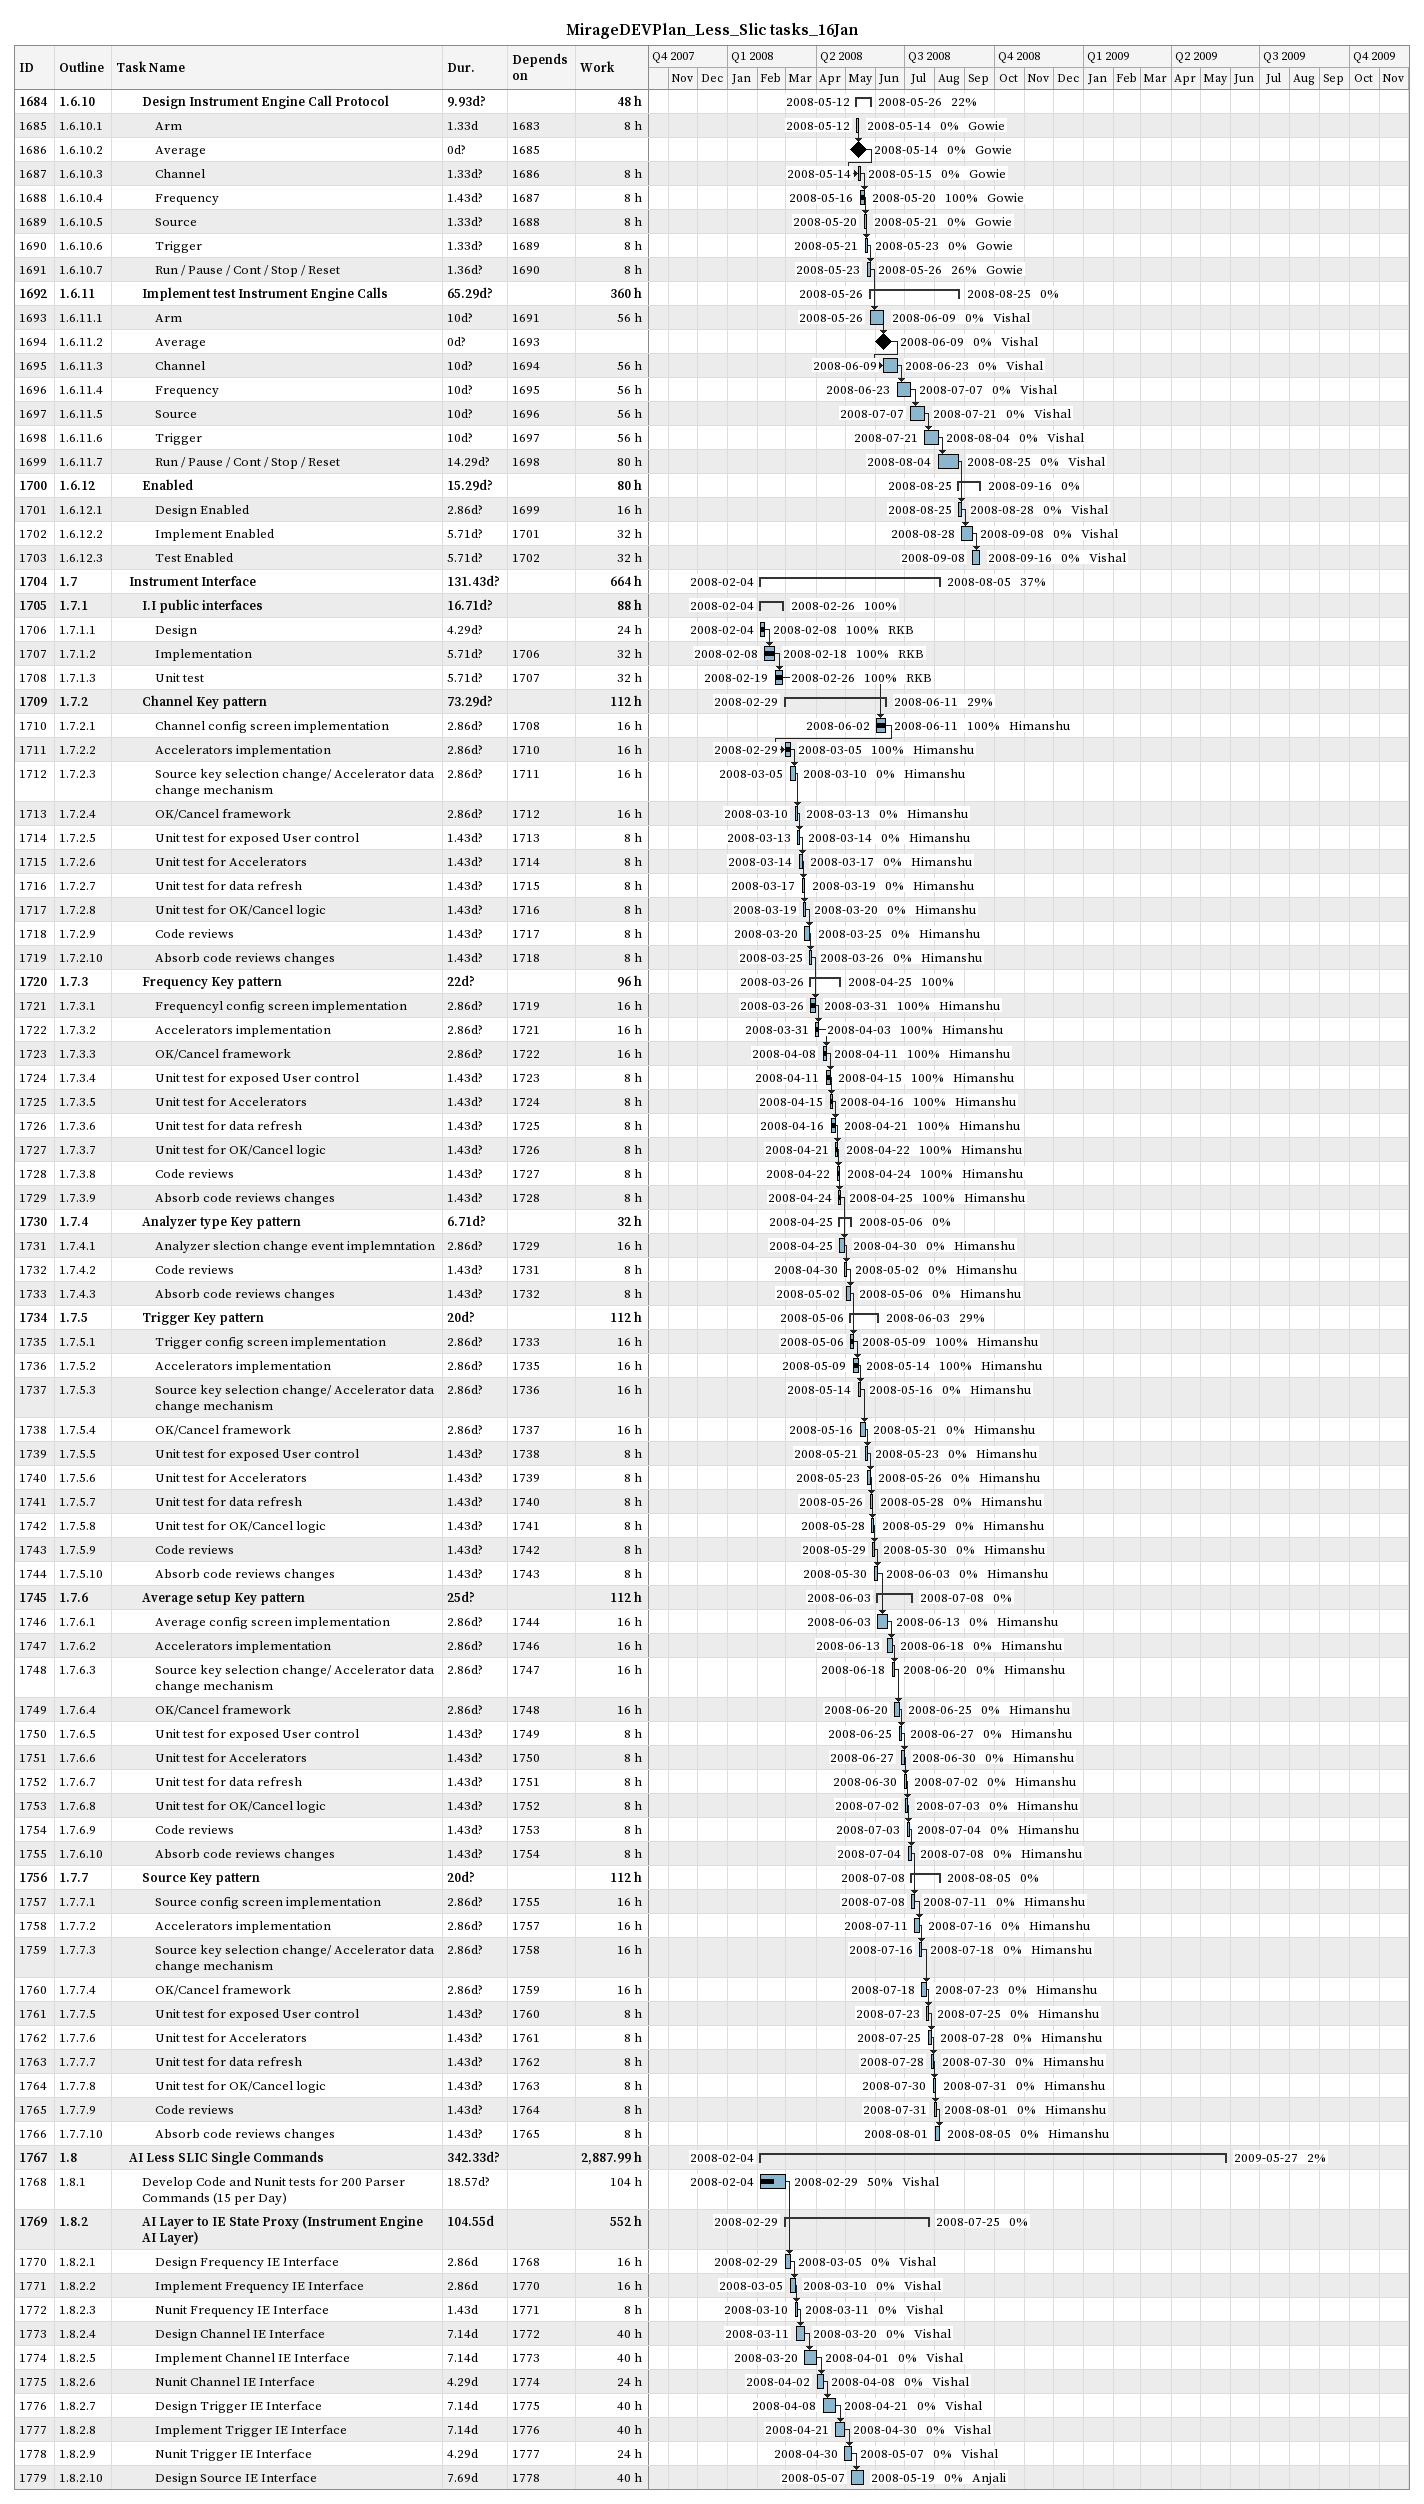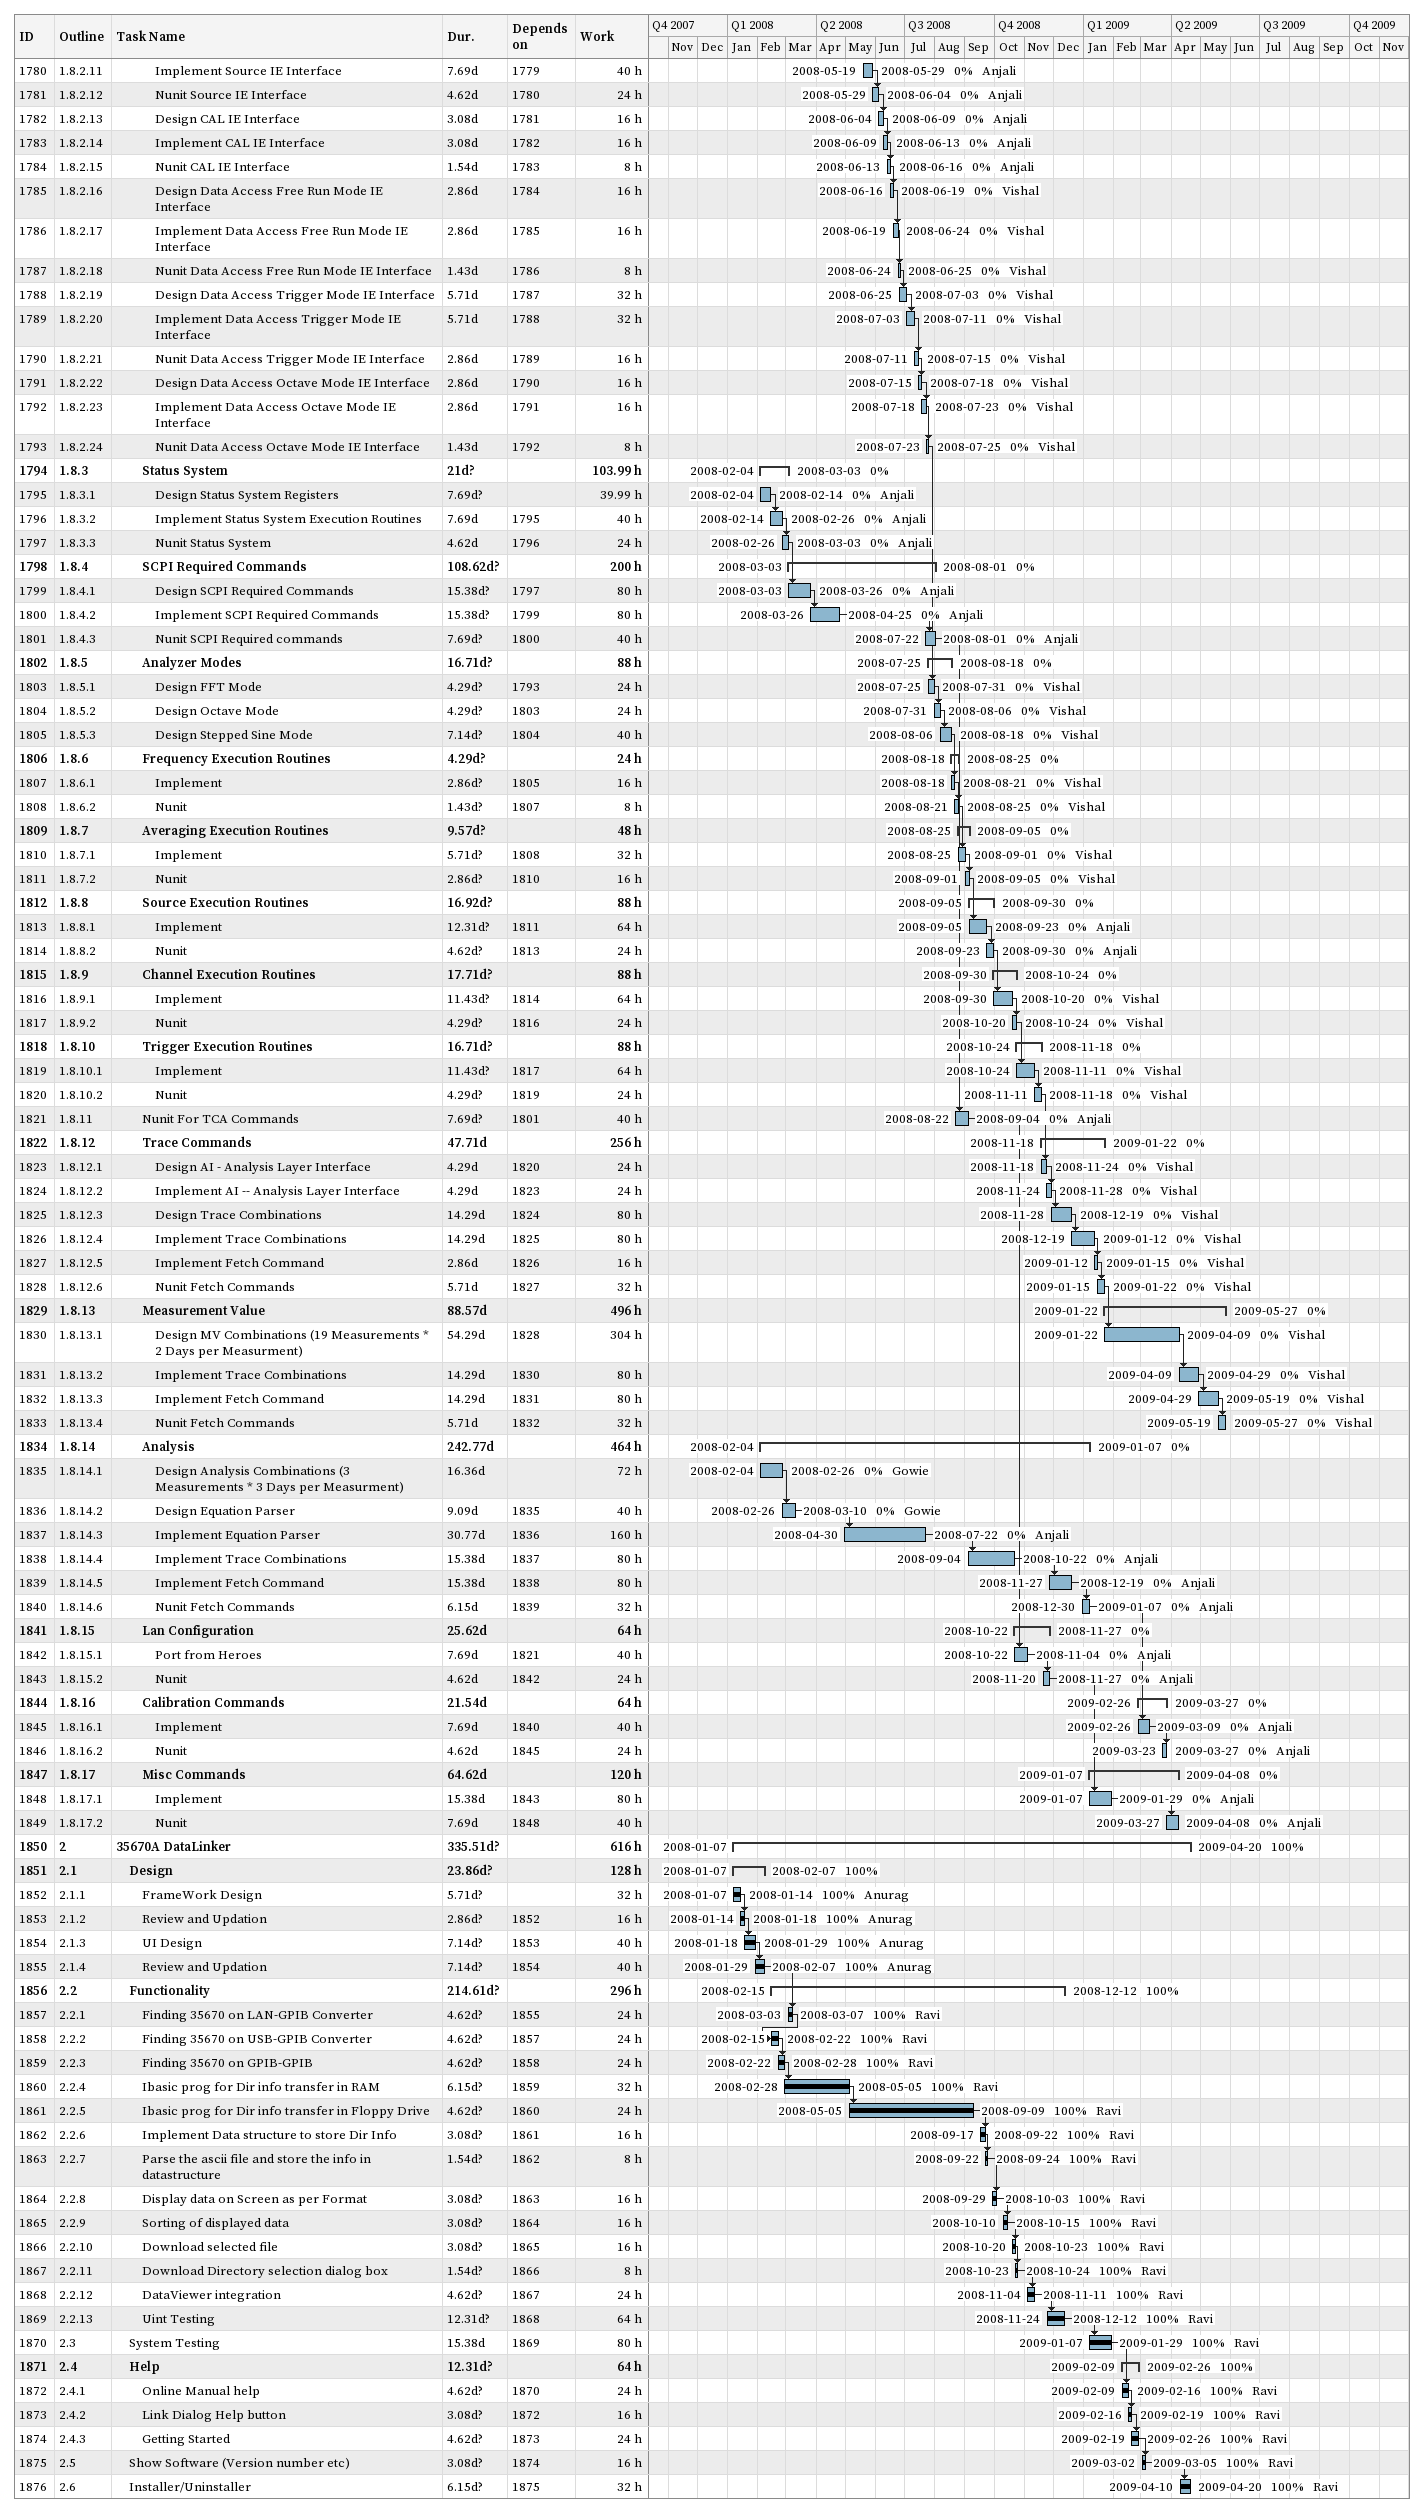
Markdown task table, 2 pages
MirageDEVPlan_Less_Slic tasks_16Jan

| ID | WBS | Task | Duration | Start | Finish | Predecessors | Resources | % complete | Work (h) |
|---|---|---|---|---|---|---|---|---|---|
| 1684 | 1.6.10 | **Design Instrument Engine Call Protocol** | 9.93d? | 2008-05-12 | 2008-05-26 |  |  | 22 | 48 |
| 1685 | 1.6.10.1 | Arm | 1.33d | 2008-05-12 | 2008-05-14 | 1683 | Gowie | 0 | 8 |
| 1686 | 1.6.10.2 | Average | 0d? | 2008-05-14 | 2008-05-14 | 1685 | Gowie | 0 |  |
| 1687 | 1.6.10.3 | Channel | 1.33d? | 2008-05-14 | 2008-05-15 | 1686 | Gowie | 0 | 8 |
| 1688 | 1.6.10.4 | Frequency | 1.43d? | 2008-05-16 | 2008-05-20 | 1687 | Gowie | 100 | 8 |
| 1689 | 1.6.10.5 | Source | 1.33d? | 2008-05-20 | 2008-05-21 | 1688 | Gowie | 0 | 8 |
| 1690 | 1.6.10.6 | Trigger | 1.33d? | 2008-05-21 | 2008-05-23 | 1689 | Gowie | 0 | 8 |
| 1691 | 1.6.10.7 | Run / Pause / Cont / Stop / Reset | 1.36d? | 2008-05-23 | 2008-05-26 | 1690 | Gowie | 26 | 8 |
| 1692 | 1.6.11 | **Implement test Instrument Engine Calls** | 65.29d? | 2008-05-26 | 2008-08-25 |  |  | 0 | 360 |
| 1693 | 1.6.11.1 | Arm | 10d? | 2008-05-26 | 2008-06-09 | 1691 | Vishal | 0 | 56 |
| 1694 | 1.6.11.2 | Average | 0d? | 2008-06-09 | 2008-06-09 | 1693 | Vishal | 0 |  |
| 1695 | 1.6.11.3 | Channel | 10d? | 2008-06-09 | 2008-06-23 | 1694 | Vishal | 0 | 56 |
| 1696 | 1.6.11.4 | Frequency | 10d? | 2008-06-23 | 2008-07-07 | 1695 | Vishal | 0 | 56 |
| 1697 | 1.6.11.5 | Source | 10d? | 2008-07-07 | 2008-07-21 | 1696 | Vishal | 0 | 56 |
| 1698 | 1.6.11.6 | Trigger | 10d? | 2008-07-21 | 2008-08-04 | 1697 | Vishal | 0 | 56 |
| 1699 | 1.6.11.7 | Run / Pause / Cont / Stop / Reset | 14.29d? | 2008-08-04 | 2008-08-25 | 1698 | Vishal | 0 | 80 |
| 1700 | 1.6.12 | **Enabled** | 15.29d? | 2008-08-25 | 2008-09-16 |  |  | 0 | 80 |
| 1701 | 1.6.12.1 | Design Enabled | 2.86d? | 2008-08-25 | 2008-08-28 | 1699 | Vishal | 0 | 16 |
| 1702 | 1.6.12.2 | Implement Enabled | 5.71d? | 2008-08-28 | 2008-09-08 | 1701 | Vishal | 0 | 32 |
| 1703 | 1.6.12.3 | Test Enabled | 5.71d? | 2008-09-08 | 2008-09-16 | 1702 | Vishal | 0 | 32 |
| 1704 | 1.7 | **Instrument Interface** | 131.43d? | 2008-02-04 | 2008-08-05 |  |  | 37 | 664 |
| 1705 | 1.7.1 | **I.I public interfaces** | 16.71d? | 2008-02-04 | 2008-02-26 |  |  | 100 | 88 |
| 1706 | 1.7.1.1 | Design | 4.29d? | 2008-02-04 | 2008-02-08 |  | RKB | 100 | 24 |
| 1707 | 1.7.1.2 | Implementation | 5.71d? | 2008-02-08 | 2008-02-18 | 1706 | RKB | 100 | 32 |
| 1708 | 1.7.1.3 | Unit test | 5.71d? | 2008-02-19 | 2008-02-26 | 1707 | RKB | 100 | 32 |
| 1709 | 1.7.2 | **Channel Key pattern** | 73.29d? | 2008-02-29 | 2008-06-11 |  |  | 29 | 112 |
| 1710 | 1.7.2.1 | Channel config screen implementation | 2.86d? | 2008-06-02 | 2008-06-11 | 1708 | Himanshu | 100 | 16 |
| 1711 | 1.7.2.2 | Accelerators implementation | 2.86d? | 2008-02-29 | 2008-03-05 | 1710 | Himanshu | 100 | 16 |
| 1712 | 1.7.2.3 | Source key selection change/ Accelerator data change mechanism | 2.86d? | 2008-03-05 | 2008-03-10 | 1711 | Himanshu | 0 | 16 |
| 1713 | 1.7.2.4 | OK/Cancel framework | 2.86d? | 2008-03-10 | 2008-03-13 | 1712 | Himanshu | 0 | 16 |
| 1714 | 1.7.2.5 | Unit test for exposed User control | 1.43d? | 2008-03-13 | 2008-03-14 | 1713 | Himanshu | 0 | 8 |
| 1715 | 1.7.2.6 | Unit test for Accelerators | 1.43d? | 2008-03-14 | 2008-03-17 | 1714 | Himanshu | 0 | 8 |
| 1716 | 1.7.2.7 | Unit test for data refresh | 1.43d? | 2008-03-17 | 2008-03-19 | 1715 | Himanshu | 0 | 8 |
| 1717 | 1.7.2.8 | Unit test for OK/Cancel logic | 1.43d? | 2008-03-19 | 2008-03-20 | 1716 | Himanshu | 0 | 8 |
| 1718 | 1.7.2.9 | Code reviews | 1.43d? | 2008-03-20 | 2008-03-25 | 1717 | Himanshu | 0 | 8 |
| 1719 | 1.7.2.10 | Absorb code reviews changes | 1.43d? | 2008-03-25 | 2008-03-26 | 1718 | Himanshu | 0 | 8 |
| 1720 | 1.7.3 | **Frequency Key pattern** | 22d? | 2008-03-26 | 2008-04-25 |  |  | 100 | 96 |
| 1721 | 1.7.3.1 | Frequencyl config screen implementation | 2.86d? | 2008-03-26 | 2008-03-31 | 1719 | Himanshu | 100 | 16 |
| 1722 | 1.7.3.2 | Accelerators implementation | 2.86d? | 2008-03-31 | 2008-04-03 | 1721 | Himanshu | 100 | 16 |
| 1723 | 1.7.3.3 | OK/Cancel framework | 2.86d? | 2008-04-08 | 2008-04-11 | 1722 | Himanshu | 100 | 16 |
| 1724 | 1.7.3.4 | Unit test for exposed User control | 1.43d? | 2008-04-11 | 2008-04-15 | 1723 | Himanshu | 100 | 8 |
| 1725 | 1.7.3.5 | Unit test for Accelerators | 1.43d? | 2008-04-15 | 2008-04-16 | 1724 | Himanshu | 100 | 8 |
| 1726 | 1.7.3.6 | Unit test for data refresh | 1.43d? | 2008-04-16 | 2008-04-21 | 1725 | Himanshu | 100 | 8 |
| 1727 | 1.7.3.7 | Unit test for OK/Cancel logic | 1.43d? | 2008-04-21 | 2008-04-22 | 1726 | Himanshu | 100 | 8 |
| 1728 | 1.7.3.8 | Code reviews | 1.43d? | 2008-04-22 | 2008-04-24 | 1727 | Himanshu | 100 | 8 |
| 1729 | 1.7.3.9 | Absorb code reviews changes | 1.43d? | 2008-04-24 | 2008-04-25 | 1728 | Himanshu | 100 | 8 |
| 1730 | 1.7.4 | **Analyzer type Key pattern** | 6.71d? | 2008-04-25 | 2008-05-06 |  |  | 0 | 32 |
| 1731 | 1.7.4.1 | Analyzer slection change event implemntation | 2.86d? | 2008-04-25 | 2008-04-30 | 1729 | Himanshu | 0 | 16 |
| 1732 | 1.7.4.2 | Code reviews | 1.43d? | 2008-04-30 | 2008-05-02 | 1731 | Himanshu | 0 | 8 |
| 1733 | 1.7.4.3 | Absorb code reviews changes | 1.43d? | 2008-05-02 | 2008-05-06 | 1732 | Himanshu | 0 | 8 |
| 1734 | 1.7.5 | **Trigger Key pattern** | 20d? | 2008-05-06 | 2008-06-03 |  |  | 29 | 112 |
| 1735 | 1.7.5.1 | Trigger config screen implementation | 2.86d? | 2008-05-06 | 2008-05-09 | 1733 | Himanshu | 100 | 16 |
| 1736 | 1.7.5.2 | Accelerators implementation | 2.86d? | 2008-05-09 | 2008-05-14 | 1735 | Himanshu | 100 | 16 |
| 1737 | 1.7.5.3 | Source key selection change/ Accelerator data change mechanism | 2.86d? | 2008-05-14 | 2008-05-16 | 1736 | Himanshu | 0 | 16 |
| 1738 | 1.7.5.4 | OK/Cancel framework | 2.86d? | 2008-05-16 | 2008-05-21 | 1737 | Himanshu | 0 | 16 |
| 1739 | 1.7.5.5 | Unit test for exposed User control | 1.43d? | 2008-05-21 | 2008-05-23 | 1738 | Himanshu | 0 | 8 |
| 1740 | 1.7.5.6 | Unit test for Accelerators | 1.43d? | 2008-05-23 | 2008-05-26 | 1739 | Himanshu | 0 | 8 |
| 1741 | 1.7.5.7 | Unit test for data refresh | 1.43d? | 2008-05-26 | 2008-05-28 | 1740 | Himanshu | 0 | 8 |
| 1742 | 1.7.5.8 | Unit test for OK/Cancel logic | 1.43d? | 2008-05-28 | 2008-05-29 | 1741 | Himanshu | 0 | 8 |
| 1743 | 1.7.5.9 | Code reviews | 1.43d? | 2008-05-29 | 2008-05-30 | 1742 | Himanshu | 0 | 8 |
| 1744 | 1.7.5.10 | Absorb code reviews changes | 1.43d? | 2008-05-30 | 2008-06-03 | 1743 | Himanshu | 0 | 8 |
| 1745 | 1.7.6 | **Average setup Key pattern** | 25d? | 2008-06-03 | 2008-07-08 |  |  | 0 | 112 |
| 1746 | 1.7.6.1 | Average config screen implementation | 2.86d? | 2008-06-03 | 2008-06-13 | 1744 | Himanshu | 0 | 16 |
| 1747 | 1.7.6.2 | Accelerators implementation | 2.86d? | 2008-06-13 | 2008-06-18 | 1746 | Himanshu | 0 | 16 |
| 1748 | 1.7.6.3 | Source key selection change/ Accelerator data change mechanism | 2.86d? | 2008-06-18 | 2008-06-20 | 1747 | Himanshu | 0 | 16 |
| 1749 | 1.7.6.4 | OK/Cancel framework | 2.86d? | 2008-06-20 | 2008-06-25 | 1748 | Himanshu | 0 | 16 |
| 1750 | 1.7.6.5 | Unit test for exposed User control | 1.43d? | 2008-06-25 | 2008-06-27 | 1749 | Himanshu | 0 | 8 |
| 1751 | 1.7.6.6 | Unit test for Accelerators | 1.43d? | 2008-06-27 | 2008-06-30 | 1750 | Himanshu | 0 | 8 |
| 1752 | 1.7.6.7 | Unit test for data refresh | 1.43d? | 2008-06-30 | 2008-07-02 | 1751 | Himanshu | 0 | 8 |
| 1753 | 1.7.6.8 | Unit test for OK/Cancel logic | 1.43d? | 2008-07-02 | 2008-07-03 | 1752 | Himanshu | 0 | 8 |
| 1754 | 1.7.6.9 | Code reviews | 1.43d? | 2008-07-03 | 2008-07-04 | 1753 | Himanshu | 0 | 8 |
| 1755 | 1.7.6.10 | Absorb code reviews changes | 1.43d? | 2008-07-04 | 2008-07-08 | 1754 | Himanshu | 0 | 8 |
| 1756 | 1.7.7 | **Source Key pattern** | 20d? | 2008-07-08 | 2008-08-05 |  |  | 0 | 112 |
| 1757 | 1.7.7.1 | Source config screen implementation | 2.86d? | 2008-07-08 | 2008-07-11 | 1755 | Himanshu | 0 | 16 |
| 1758 | 1.7.7.2 | Accelerators implementation | 2.86d? | 2008-07-11 | 2008-07-16 | 1757 | Himanshu | 0 | 16 |
| 1759 | 1.7.7.3 | Source key selection change/ Accelerator data change mechanism | 2.86d? | 2008-07-16 | 2008-07-18 | 1758 | Himanshu | 0 | 16 |
| 1760 | 1.7.7.4 | OK/Cancel framework | 2.86d? | 2008-07-18 | 2008-07-23 | 1759 | Himanshu | 0 | 16 |
| 1761 | 1.7.7.5 | Unit test for exposed User control | 1.43d? | 2008-07-23 | 2008-07-25 | 1760 | Himanshu | 0 | 8 |
| 1762 | 1.7.7.6 | Unit test for Accelerators | 1.43d? | 2008-07-25 | 2008-07-28 | 1761 | Himanshu | 0 | 8 |
| 1763 | 1.7.7.7 | Unit test for data refresh | 1.43d? | 2008-07-28 | 2008-07-30 | 1762 | Himanshu | 0 | 8 |
| 1764 | 1.7.7.8 | Unit test for OK/Cancel logic | 1.43d? | 2008-07-30 | 2008-07-31 | 1763 | Himanshu | 0 | 8 |
| 1765 | 1.7.7.9 | Code reviews | 1.43d? | 2008-07-31 | 2008-08-01 | 1764 | Himanshu | 0 | 8 |
| 1766 | 1.7.7.10 | Absorb code reviews changes | 1.43d? | 2008-08-01 | 2008-08-05 | 1765 | Himanshu | 0 | 8 |
| 1767 | 1.8 | **AI Less SLIC Single Commands** | 342.33d? | 2008-02-04 | 2009-05-27 |  |  | 2 | 2887.99 |
| 1768 | 1.8.1 | Develop Code and Nunit tests for 200 Parser Commands (15 per Day) | 18.57d? | 2008-02-04 | 2008-02-29 |  | Vishal | 50 | 104 |
| 1769 | 1.8.2 | **AI Layer to IE State Proxy (Instrument Engine AI Layer)** | 104.55d | 2008-02-29 | 2008-07-25 |  |  | 0 | 552 |
| 1770 | 1.8.2.1 | Design Frequency IE Interface | 2.86d | 2008-02-29 | 2008-03-05 | 1768 | Vishal | 0 | 16 |
| 1771 | 1.8.2.2 | Implement Frequency IE Interface | 2.86d | 2008-03-05 | 2008-03-10 | 1770 | Vishal | 0 | 16 |
| 1772 | 1.8.2.3 | Nunit Frequency IE Interface | 1.43d | 2008-03-10 | 2008-03-11 | 1771 | Vishal | 0 | 8 |
| 1773 | 1.8.2.4 | Design Channel IE Interface | 7.14d | 2008-03-11 | 2008-03-20 | 1772 | Vishal | 0 | 40 |
| 1774 | 1.8.2.5 | Implement Channel IE Interface | 7.14d | 2008-03-20 | 2008-04-01 | 1773 | Vishal | 0 | 40 |
| 1775 | 1.8.2.6 | Nunit Channel IE Interface | 4.29d | 2008-04-02 | 2008-04-08 | 1774 | Vishal | 0 | 24 |
| 1776 | 1.8.2.7 | Design Trigger IE Interface | 7.14d | 2008-04-08 | 2008-04-21 | 1775 | Vishal | 0 | 40 |
| 1777 | 1.8.2.8 | Implement Trigger IE Interface | 7.14d | 2008-04-21 | 2008-04-30 | 1776 | Vishal | 0 | 40 |
| 1778 | 1.8.2.9 | Nunit Trigger IE Interface | 4.29d | 2008-04-30 | 2008-05-07 | 1777 | Vishal | 0 | 24 |
| 1779 | 1.8.2.10 | Design Source IE Interface | 7.69d | 2008-05-07 | 2008-05-19 | 1778 | Anjali | 0 | 40 |
| 1780 | 1.8.2.11 | Implement Source IE Interface | 7.69d | 2008-05-19 | 2008-05-29 | 1779 | Anjali | 0 | 40 |
| 1781 | 1.8.2.12 | Nunit Source IE Interface | 4.62d | 2008-05-29 | 2008-06-04 | 1780 | Anjali | 0 | 24 |
| 1782 | 1.8.2.13 | Design CAL IE Interface | 3.08d | 2008-06-04 | 2008-06-09 | 1781 | Anjali | 0 | 16 |
| 1783 | 1.8.2.14 | Implement CAL IE Interface | 3.08d | 2008-06-09 | 2008-06-13 | 1782 | Anjali | 0 | 16 |
| 1784 | 1.8.2.15 | Nunit CAL IE Interface | 1.54d | 2008-06-13 | 2008-06-16 | 1783 | Anjali | 0 | 8 |
| 1785 | 1.8.2.16 | Design Data Access Free Run Mode IE Interface | 2.86d | 2008-06-16 | 2008-06-19 | 1784 | Vishal | 0 | 16 |
| 1786 | 1.8.2.17 | Implement Data Access Free Run Mode IE Interface | 2.86d | 2008-06-19 | 2008-06-24 | 1785 | Vishal | 0 | 16 |
| 1787 | 1.8.2.18 | Nunit Data Access Free Run Mode IE Interface | 1.43d | 2008-06-24 | 2008-06-25 | 1786 | Vishal | 0 | 8 |
| 1788 | 1.8.2.19 | Design Data Access Trigger Mode IE Interface | 5.71d | 2008-06-25 | 2008-07-03 | 1787 | Vishal | 0 | 32 |
| 1789 | 1.8.2.20 | Implement Data Access Trigger Mode IE Interface | 5.71d | 2008-07-03 | 2008-07-11 | 1788 | Vishal | 0 | 32 |
| 1790 | 1.8.2.21 | Nunit Data Access Trigger Mode IE Interface | 2.86d | 2008-07-11 | 2008-07-15 | 1789 | Vishal | 0 | 16 |
| 1791 | 1.8.2.22 | Design Data Access Octave Mode IE Interface | 2.86d | 2008-07-15 | 2008-07-18 | 1790 | Vishal | 0 | 16 |
| 1792 | 1.8.2.23 | Implement Data Access Octave Mode IE Interface | 2.86d | 2008-07-18 | 2008-07-23 | 1791 | Vishal | 0 | 16 |
| 1793 | 1.8.2.24 | Nunit Data Access Octave Mode IE Interface | 1.43d | 2008-07-23 | 2008-07-25 | 1792 | Vishal | 0 | 8 |
| 1794 | 1.8.3 | **Status System** | 21d? | 2008-02-04 | 2008-03-03 |  |  | 0 | 103.99 |
| 1795 | 1.8.3.1 | Design Status System Registers | 7.69d? | 2008-02-04 | 2008-02-14 |  | Anjali | 0 | 39.99 |
| 1796 | 1.8.3.2 | Implement Status System Execution Routines | 7.69d | 2008-02-14 | 2008-02-26 | 1795 | Anjali | 0 | 40 |
| 1797 | 1.8.3.3 | Nunit Status System | 4.62d | 2008-02-26 | 2008-03-03 | 1796 | Anjali | 0 | 24 |
| 1798 | 1.8.4 | **SCPI Required Commands** | 108.62d? | 2008-03-03 | 2008-08-01 |  |  | 0 | 200 |
| 1799 | 1.8.4.1 | Design SCPI Required Commands | 15.38d? | 2008-03-03 | 2008-03-26 | 1797 | Anjali | 0 | 80 |
| 1800 | 1.8.4.2 | Implement SCPI Required Commands | 15.38d? | 2008-03-26 | 2008-04-25 | 1799 | Anjali | 0 | 80 |
| 1801 | 1.8.4.3 | Nunit SCPI Required commands | 7.69d? | 2008-07-22 | 2008-08-01 | 1800 | Anjali | 0 | 40 |
| 1802 | 1.8.5 | **Analyzer Modes** | 16.71d? | 2008-07-25 | 2008-08-18 |  |  | 0 | 88 |
| 1803 | 1.8.5.1 | Design FFT Mode | 4.29d? | 2008-07-25 | 2008-07-31 | 1793 | Vishal | 0 | 24 |
| 1804 | 1.8.5.2 | Design Octave Mode | 4.29d? | 2008-07-31 | 2008-08-06 | 1803 | Vishal | 0 | 24 |
| 1805 | 1.8.5.3 | Design Stepped Sine Mode | 7.14d? | 2008-08-06 | 2008-08-18 | 1804 | Vishal | 0 | 40 |
| 1806 | 1.8.6 | **Frequency Execution Routines** | 4.29d? | 2008-08-18 | 2008-08-25 |  |  | 0 | 24 |
| 1807 | 1.8.6.1 | Implement | 2.86d? | 2008-08-18 | 2008-08-21 | 1805 | Vishal | 0 | 16 |
| 1808 | 1.8.6.2 | Nunit | 1.43d? | 2008-08-21 | 2008-08-25 | 1807 | Vishal | 0 | 8 |
| 1809 | 1.8.7 | **Averaging Execution Routines** | 9.57d? | 2008-08-25 | 2008-09-05 |  |  | 0 | 48 |
| 1810 | 1.8.7.1 | Implement | 5.71d? | 2008-08-25 | 2008-09-01 | 1808 | Vishal | 0 | 32 |
| 1811 | 1.8.7.2 | Nunit | 2.86d? | 2008-09-01 | 2008-09-05 | 1810 | Vishal | 0 | 16 |
| 1812 | 1.8.8 | **Source Execution Routines** | 16.92d? | 2008-09-05 | 2008-09-30 |  |  | 0 | 88 |
| 1813 | 1.8.8.1 | Implement | 12.31d? | 2008-09-05 | 2008-09-23 | 1811 | Anjali | 0 | 64 |
| 1814 | 1.8.8.2 | Nunit | 4.62d? | 2008-09-23 | 2008-09-30 | 1813 | Anjali | 0 | 24 |
| 1815 | 1.8.9 | **Channel Execution Routines** | 17.71d? | 2008-09-30 | 2008-10-24 |  |  | 0 | 88 |
| 1816 | 1.8.9.1 | Implement | 11.43d? | 2008-09-30 | 2008-10-20 | 1814 | Vishal | 0 | 64 |
| 1817 | 1.8.9.2 | Nunit | 4.29d? | 2008-10-20 | 2008-10-24 | 1816 | Vishal | 0 | 24 |
| 1818 | 1.8.10 | **Trigger Execution Routines** | 16.71d? | 2008-10-24 | 2008-11-18 |  |  | 0 | 88 |
| 1819 | 1.8.10.1 | Implement | 11.43d? | 2008-10-24 | 2008-11-11 | 1817 | Vishal | 0 | 64 |
| 1820 | 1.8.10.2 | Nunit | 4.29d? | 2008-11-11 | 2008-11-18 | 1819 | Vishal | 0 | 24 |
| 1821 | 1.8.11 | Nunit For TCA Commands | 7.69d? | 2008-08-22 | 2008-09-04 | 1801 | Anjali | 0 | 40 |
| 1822 | 1.8.12 | **Trace Commands** | 47.71d | 2008-11-18 | 2009-01-22 |  |  | 0 | 256 |
| 1823 | 1.8.12.1 | Design AI - Analysis Layer Interface | 4.29d | 2008-11-18 | 2008-11-24 | 1820 | Vishal | 0 | 24 |
| 1824 | 1.8.12.2 | Implement AI -- Analysis Layer Interface | 4.29d | 2008-11-24 | 2008-11-28 | 1823 | Vishal | 0 | 24 |
| 1825 | 1.8.12.3 | Design Trace Combinations | 14.29d | 2008-11-28 | 2008-12-19 | 1824 | Vishal | 0 | 80 |
| 1826 | 1.8.12.4 | Implement Trace Combinations | 14.29d | 2008-12-19 | 2009-01-12 | 1825 | Vishal | 0 | 80 |
| 1827 | 1.8.12.5 | Implement Fetch Command | 2.86d | 2009-01-12 | 2009-01-15 | 1826 | Vishal | 0 | 16 |
| 1828 | 1.8.12.6 | Nunit Fetch Commands | 5.71d | 2009-01-15 | 2009-01-22 | 1827 | Vishal | 0 | 32 |
| 1829 | 1.8.13 | **Measurement Value** | 88.57d | 2009-01-22 | 2009-05-27 |  |  | 0 | 496 |
| 1830 | 1.8.13.1 | Design MV Combinations (19 Measurements * 2 Days per Measurment) | 54.29d | 2009-01-22 | 2009-04-09 | 1828 | Vishal | 0 | 304 |
| 1831 | 1.8.13.2 | Implement Trace Combinations | 14.29d | 2009-04-09 | 2009-04-29 | 1830 | Vishal | 0 | 80 |
| 1832 | 1.8.13.3 | Implement Fetch Command | 14.29d | 2009-04-29 | 2009-05-19 | 1831 | Vishal | 0 | 80 |
| 1833 | 1.8.13.4 | Nunit Fetch Commands | 5.71d | 2009-05-19 | 2009-05-27 | 1832 | Vishal | 0 | 32 |
| 1834 | 1.8.14 | **Analysis** | 242.77d | 2008-02-04 | 2009-01-07 |  |  | 0 | 464 |
| 1835 | 1.8.14.1 | Design Analysis Combinations (3 Measurements * 3 Days per Measurment) | 16.36d | 2008-02-04 | 2008-02-26 |  | Gowie | 0 | 72 |
| 1836 | 1.8.14.2 | Design Equation Parser | 9.09d | 2008-02-26 | 2008-03-10 | 1835 | Gowie | 0 | 40 |
| 1837 | 1.8.14.3 | Implement Equation Parser | 30.77d | 2008-04-30 | 2008-07-22 | 1836 | Anjali | 0 | 160 |
| 1838 | 1.8.14.4 | Implement Trace Combinations | 15.38d | 2008-09-04 | 2008-10-22 | 1837 | Anjali | 0 | 80 |
| 1839 | 1.8.14.5 | Implement Fetch Command | 15.38d | 2008-11-27 | 2008-12-19 | 1838 | Anjali | 0 | 80 |
| 1840 | 1.8.14.6 | Nunit Fetch Commands | 6.15d | 2008-12-30 | 2009-01-07 | 1839 | Anjali | 0 | 32 |
| 1841 | 1.8.15 | **Lan Configuration** | 25.62d | 2008-10-22 | 2008-11-27 |  |  | 0 | 64 |
| 1842 | 1.8.15.1 | Port from Heroes | 7.69d | 2008-10-22 | 2008-11-04 | 1821 | Anjali | 0 | 40 |
| 1843 | 1.8.15.2 | Nunit | 4.62d | 2008-11-20 | 2008-11-27 | 1842 | Anjali | 0 | 24 |
| 1844 | 1.8.16 | **Calibration Commands** | 21.54d | 2009-02-26 | 2009-03-27 |  |  | 0 | 64 |
| 1845 | 1.8.16.1 | Implement | 7.69d | 2009-02-26 | 2009-03-09 | 1840 | Anjali | 0 | 40 |
| 1846 | 1.8.16.2 | Nunit | 4.62d | 2009-03-23 | 2009-03-27 | 1845 | Anjali | 0 | 24 |
| 1847 | 1.8.17 | **Misc Commands** | 64.62d | 2009-01-07 | 2009-04-08 |  |  | 0 | 120 |
| 1848 | 1.8.17.1 | Implement | 15.38d | 2009-01-07 | 2009-01-29 | 1843 | Anjali | 0 | 80 |
| 1849 | 1.8.17.2 | Nunit | 7.69d | 2009-03-27 | 2009-04-08 | 1848 | Anjali | 0 | 40 |
| 1850 | 2 | **35670A DataLinker** | 335.51d? | 2008-01-07 | 2009-04-20 |  |  | 100 | 616 |
| 1851 | 2.1 | **Design** | 23.86d? | 2008-01-07 | 2008-02-07 |  |  | 100 | 128 |
| 1852 | 2.1.1 | FrameWork Design | 5.71d? | 2008-01-07 | 2008-01-14 |  | Anurag | 100 | 32 |
| 1853 | 2.1.2 | Review and Updation | 2.86d? | 2008-01-14 | 2008-01-18 | 1852 | Anurag | 100 | 16 |
| 1854 | 2.1.3 | UI Design | 7.14d? | 2008-01-18 | 2008-01-29 | 1853 | Anurag | 100 | 40 |
| 1855 | 2.1.4 | Review and Updation | 7.14d? | 2008-01-29 | 2008-02-07 | 1854 | Anurag | 100 | 40 |
| 1856 | 2.2 | **Functionality** | 214.61d? | 2008-02-15 | 2008-12-12 |  |  | 100 | 296 |
| 1857 | 2.2.1 | Finding 35670 on LAN-GPIB Converter | 4.62d? | 2008-03-03 | 2008-03-07 | 1855 | Ravi | 100 | 24 |
| 1858 | 2.2.2 | Finding 35670 on USB-GPIB Converter | 4.62d? | 2008-02-15 | 2008-02-22 | 1857 | Ravi | 100 | 24 |
| 1859 | 2.2.3 | Finding 35670 on GPIB-GPIB | 4.62d? | 2008-02-22 | 2008-02-28 | 1858 | Ravi | 100 | 24 |
| 1860 | 2.2.4 | Ibasic prog for Dir info transfer in RAM | 6.15d? | 2008-02-28 | 2008-05-05 | 1859 | Ravi | 100 | 32 |
| 1861 | 2.2.5 | Ibasic prog for Dir info transfer in Floppy Drive | 4.62d? | 2008-05-05 | 2008-09-09 | 1860 | Ravi | 100 | 24 |
| 1862 | 2.2.6 | Implement Data structure to store Dir Info | 3.08d? | 2008-09-17 | 2008-09-22 | 1861 | Ravi | 100 | 16 |
| 1863 | 2.2.7 | Parse the ascii file and store the info in datastructure | 1.54d? | 2008-09-22 | 2008-09-24 | 1862 | Ravi | 100 | 8 |
| 1864 | 2.2.8 | Display data on Screen as per Format | 3.08d? | 2008-09-29 | 2008-10-03 | 1863 | Ravi | 100 | 16 |
| 1865 | 2.2.9 | Sorting of displayed data | 3.08d? | 2008-10-10 | 2008-10-15 | 1864 | Ravi | 100 | 16 |
| 1866 | 2.2.10 | Download selected file | 3.08d? | 2008-10-20 | 2008-10-23 | 1865 | Ravi | 100 | 16 |
| 1867 | 2.2.11 | Download Directory selection dialog box | 1.54d? | 2008-10-23 | 2008-10-24 | 1866 | Ravi | 100 | 8 |
| 1868 | 2.2.12 | DataViewer integration | 4.62d? | 2008-11-04 | 2008-11-11 | 1867 | Ravi | 100 | 24 |
| 1869 | 2.2.13 | Uint Testing | 12.31d? | 2008-11-24 | 2008-12-12 | 1868 | Ravi | 100 | 64 |
| 1870 | 2.3 | System Testing | 15.38d | 2009-01-07 | 2009-01-29 | 1869 | Ravi | 100 | 80 |
| 1871 | 2.4 | **Help** | 12.31d? | 2009-02-09 | 2009-02-26 |  |  | 100 | 64 |
| 1872 | 2.4.1 | Online Manual help | 4.62d? | 2009-02-09 | 2009-02-16 | 1870 | Ravi | 100 | 24 |
| 1873 | 2.4.2 | Link Dialog Help button | 3.08d? | 2009-02-16 | 2009-02-19 | 1872 | Ravi | 100 | 16 |
| 1874 | 2.4.3 | Getting Started | 4.62d? | 2009-02-19 | 2009-02-26 | 1873 | Ravi | 100 | 24 |
| 1875 | 2.5 | Show Software (Version number etc) | 3.08d? | 2009-03-02 | 2009-03-05 | 1874 | Ravi | 100 | 16 |
| 1876 | 2.6 | Installer/Uninstaller | 6.15d? | 2009-04-10 | 2009-04-20 | 1875 | Ravi | 100 | 32 |
